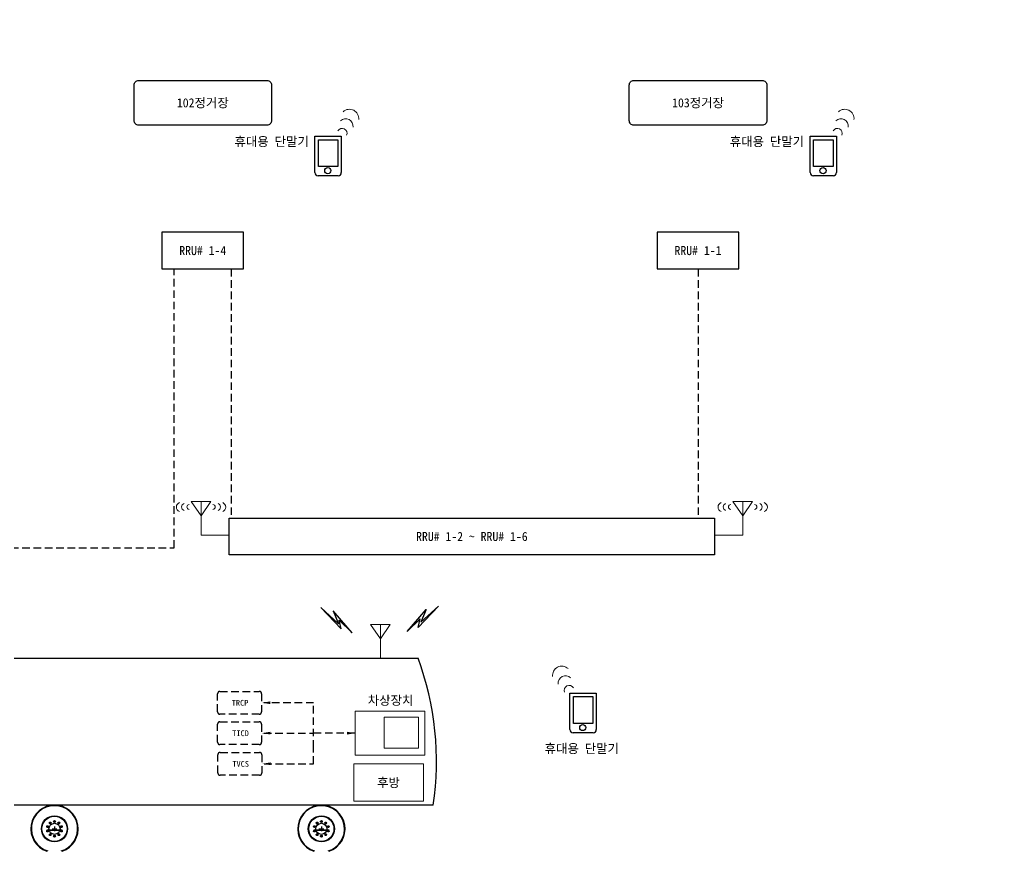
# Model space of a CAD drawing. Header units: millimetres. Extents: x 6936 to 151718, y -102387 to -11312.
# Drawn here: x 86482 to 151686, y -102387 to -47481 of the extents above; entities that cross this region are included whole.
import ezdxf
from ezdxf.enums import TextEntityAlignment as Align

# ---------------------------------------------------------------- set-up
doc = ezdxf.new("R2010")
doc.units = ezdxf.units.MM
doc.linetypes.add('DASHED', pattern=[0.75, 0.5, -0.25])
for name, color, linetype in [('TN-LINE', 7, 'Continuous'), ('TN-SYMB', 5, 'Continuous'), ('TN-TEXT', 3, 'Continuous')]:
    doc.layers.add(name, color=color, linetype=linetype)
doc.layers.add('TN-LINE1', color=1, linetype='Continuous', lineweight=9)
doc.styles.add('STYLE1', font='GulimChe.ttf')

msp = doc.modelspace()

# ---------------------------------------------------------------- linework, layer by layer
at = {"layer": 'TN-LINE', "const_width": 1}
for points in [[(13954, -47482), (151686, -47482), (151686, -67434), (13954, -67434)], [(151686, -90523), (151686, -90523), (151686, -102370), (13954, -102370), (13954, -71225), (151686, -71225)]]:
    msp.add_lwpolyline(points, close=True, dxfattribs=at)
at = {"layer": 'TN-LINE', "linetype": 'DASHED', "ltscale": 1000}
for points in [[(67143, -82349), (96684, -82349), (96684, -63928)], [(100451, -63928), (100451, -80394)], [(131269, -63928), (131269, -80394)], [(105884, -95544), (105884, -92581), (102608, -92581)], [(102608, -94588), (105884, -94588)], [(108638, -94588), (105884, -94588)], [(102624, -96610), (105884, -96610), (105884, -95544)]]:
    msp.add_lwpolyline(points, dxfattribs=at)
for points in [[(99697, -91831), (102298, -91831, -0.414214), (102451, -91985), (102451, -93185, -0.414214), (102298, -93339), (99697, -93339, -0.414214), (99544, -93185), (99544, -91985, -0.414214)], [(99697, -93839), (102298, -93839, -0.414214), (102451, -93992), (102451, -95193, -0.414214), (102298, -95346), (99697, -95346, -0.414214), (99544, -95193), (99544, -93992, -0.414214)], [(99713, -95861), (102314, -95861, -0.414214), (102467, -96015), (102467, -97215, -0.414214), (102314, -97369), (99713, -97369, -0.414214), (99559, -97215), (99559, -96015, -0.414214)]]:
    msp.add_lwpolyline(points, format="xyb", close=True, dxfattribs=at)
for points in [[(103028, -92671), (102488, -92581), (103028, -92491)], [(103028, -94678), (102488, -94588), (103028, -94498)], [(108098, -94678), (108638, -94588), (108098, -94498)], [(103044, -96700), (102504, -96610), (103044, -96520)]]:
    msp.add_solid(points, dxfattribs=at)
at = {"layer": 'TN-LINE1'}
for p, q in [((98455, -79282), (97805, -79282)), ((97805, -79282), (98455, -80240)), ((98455, -81509), (98455, -79282)), ((98455, -79282), (99104, -79282)), ((99104, -79282), (98455, -80240)), ((134216, -79282), (133567, -79282)), ((133567, -79282), (134216, -80240)), ((134216, -81509), (134216, -79282)), ((134216, -79282), (134866, -79282)), ((134866, -79282), (134216, -80240)), ((100308, -81509), (98455, -81509)), ((132363, -81509), (134216, -81509)), ((110292, -87407), (109643, -87407)), ((109643, -87407), (110292, -88366)), ((110292, -89634), (110292, -87407)), ((110292, -87407), (110942, -87407)), ((110942, -87407), (110292, -88366))]:
    msp.add_line(p, q, dxfattribs=at)
for points in [[(108863, -54074, 0.695131), (107837, -53554, 2.558471)], [(141564, -54074, 0.695131), (140538, -53554, 2.558471)], [(108491, -54570, 0.695131), (107670, -54154, 2.558471)], [(141192, -54570, 0.695131), (140371, -54154, 2.558471)], [(108068, -55109, 0.922674), (107486, -54814, 2.558471)], [(140769, -55109, 0.922674), (140187, -54814, 2.558471)], [(97026, -79369, 0.695131), (97026, -79944, 2.558471)], [(97331, -79422, 0.695131), (97331, -79882, 2.558471)], [(97667, -79489, 0.922674), (97667, -79816, 2.558471)], [(99242, -79489, -0.922674), (99242, -79816, -2.558471)], [(99578, -79422, -0.695131), (99578, -79882, -2.558471)], [(99883, -79369, -0.695131), (99883, -79944, -2.558471)], [(132788, -79369, 0.695131), (132788, -79944, 2.558471)], [(133093, -79422, 0.695131), (133093, -79882, 2.558471)], [(133429, -79489, 0.922674), (133429, -79816, 2.558471)], [(135004, -79489, -0.922674), (135004, -79816, -2.558471)], [(135340, -79422, -0.695131), (135340, -79882, -2.558471)], [(135645, -79369, -0.695131), (135645, -79944, -2.558471)], [(121663, -90849, -0.695131), (122689, -90329, -2.558471)], [(122035, -91345, -0.695131), (122856, -90929, -2.558471)], [(122458, -91884, -0.922674), (123041, -91589, -2.558471)]]:
    msp.add_lwpolyline(points, format="xyb", dxfattribs=at)
for points in [[(108638, -93126), (113233, -93126), (113233, -96050), (108638, -96050)], [(112802, -93537), (110550, -93537), (110550, -95578), (112802, -95578)], [(108543, -96616), (113143, -96616), (113143, -99086), (108543, -99086)]]:
    msp.add_lwpolyline(points, close=True, dxfattribs=at)
at = {"layer": 'TN-SYMB'}
for p, q in [((105976, -55177), (107716, -55177)), ((105976, -57576), (105976, -55177)), ((106201, -55402), (107491, -55402)), ((106201, -57180), (106201, -55402)), ((107491, -55402), (107491, -57180)), ((107716, -55177), (107716, -57576)), ((138677, -55177), (140417, -55177)), ((138677, -57576), (138677, -55177)), ((138902, -55402), (140192, -55402)), ((138902, -57180), (138902, -55402)), ((140192, -55402), (140192, -57180)), ((140417, -55177), (140417, -57576)), ((107491, -57180), (106201, -57180)), ((140192, -57180), (138902, -57180)), ((107506, -57786), (106186, -57786)), ((140207, -57786), (138887, -57786)), ((107521, -87359), (106355, -86299)), ((106355, -86299), (107701, -87704)), ((108425, -87960), (107186, -86517)), ((107186, -86517), (107521, -87359)), ((112068, -87870), (113307, -86427)), ((114137, -86209), (112792, -87614)), ((112971, -87269), (114137, -86209)), ((113307, -86427), (112971, -87269)), ((107701, -87704), (107574, -87138)), ((107574, -87138), (108425, -87960)), ((112919, -87048), (112068, -87870)), ((112792, -87614), (112919, -87048)), ((83640, -89634), (112779, -89634)), ((122810, -91951), (124550, -91951)), ((122810, -94351), (122810, -91951)), ((123035, -92176), (124325, -92176)), ((123035, -93955), (123035, -92176)), ((124325, -92176), (124325, -93955)), ((124550, -91951), (124550, -94351)), ((124325, -93955), (123035, -93955)), ((124340, -94561), (123020, -94561)), ((112779, -99344), (83640, -99344)), ((88727, -100396), (88777, -100367)), ((88727, -100454), (88727, -100396)), ((88777, -100367), (88827, -100396)), ((88827, -100396), (88827, -100454)), ((106349, -100396), (106399, -100367)), ((106349, -100454), (106349, -100396)), ((106399, -100367), (106449, -100396)), ((106449, -100396), (106449, -100454)), ((88264, -100740), (88306, -100702)), ((88276, -100797), (88264, -100740)), ((88264, -101074), (88276, -101018)), ((89280, -101002), (88274, -101002)), ((89280, -101002), (88274, -101002)), ((88330, -100814), (88276, -100797)), ((88276, -101018), (88330, -101000)), ((88306, -100702), (88361, -100720)), ((88373, -100776), (88330, -100814)), ((88330, -101000), (88373, -101038)), ((88331, -100985), (89223, -100985)), ((88331, -100985), (89223, -100985)), ((88361, -100720), (88373, -100776)), ((88373, -101038), (88361, -101095)), ((88436, -100523), (88460, -100470)), ((88470, -100570), (88436, -100523)), ((88460, -100470), (88517, -100464)), ((88527, -100564), (88470, -100570)), ((88517, -100464), (88551, -100511)), ((88551, -100511), (88527, -100564)), ((88613, -100907), (88935, -100907)), ((88613, -100907), (88935, -100907)), ((88613, -100907), (88935, -100907)), ((88777, -100483), (88727, -100454)), ((88774, -100749), (88774, -101066)), ((88774, -100749), (88774, -101066)), ((88774, -100749), (88774, -101066)), ((88827, -100454), (88777, -100483)), ((89003, -100511), (89037, -100464)), ((89027, -100564), (89003, -100511)), ((89084, -100570), (89027, -100564)), ((89037, -100464), (89094, -100470)), ((89118, -100523), (89084, -100570)), ((89094, -100470), (89118, -100523)), ((89181, -100776), (89193, -100720)), ((89224, -100814), (89181, -100776)), ((89181, -101038), (89224, -101000)), ((89193, -101095), (89181, -101038)), ((89193, -100720), (89247, -100702)), ((89278, -100797), (89224, -100814)), ((89224, -101000), (89278, -101018)), ((89247, -100702), (89290, -100740)), ((89290, -100740), (89278, -100797)), ((89278, -101018), (89290, -101074)), ((105886, -100740), (105929, -100702)), ((105898, -100797), (105886, -100740)), ((105886, -101074), (105898, -101018)), ((106902, -101002), (105896, -101002)), ((106902, -101002), (105896, -101002)), ((105953, -100814), (105898, -100797)), ((105898, -101018), (105953, -101000)), ((105929, -100702), (105984, -100720)), ((105996, -100776), (105953, -100814)), ((105953, -100985), (106845, -100985)), ((105953, -100985), (106845, -100985)), ((105953, -101000), (105996, -101038)), ((105984, -100720), (105996, -100776)), ((105996, -101038), (105984, -101095)), ((106059, -100523), (106082, -100470)), ((106092, -100570), (106059, -100523)), ((106082, -100470), (106139, -100464)), ((106150, -100564), (106092, -100570)), ((106139, -100464), (106173, -100511)), ((106173, -100511), (106150, -100564)), ((106235, -100907), (106557, -100907)), ((106235, -100907), (106557, -100907)), ((106235, -100907), (106557, -100907)), ((106399, -100483), (106349, -100454)), ((106396, -100749), (106396, -101066)), ((106396, -100749), (106396, -101066)), ((106396, -100749), (106396, -101066)), ((106449, -100454), (106399, -100483)), ((106625, -100511), (106659, -100464)), ((106649, -100564), (106625, -100511)), ((106706, -100570), (106649, -100564)), ((106659, -100464), (106717, -100470)), ((106740, -100523), (106706, -100570)), ((106717, -100470), (106740, -100523)), ((106803, -100776), (106815, -100720)), ((106846, -100814), (106803, -100776)), ((106803, -101038), (106846, -101000)), ((106815, -101095), (106803, -101038)), ((106815, -100720), (106870, -100702)), ((106901, -100797), (106846, -100814)), ((106846, -101000), (106901, -101018)), ((106870, -100702), (106913, -100740)), ((106913, -100740), (106901, -100797)), ((106901, -101018), (106913, -101074)), ((88306, -101112), (88264, -101074)), ((88361, -101095), (88306, -101112)), ((88436, -101291), (88470, -101245)), ((88460, -101344), (88436, -101291)), ((88517, -101350), (88460, -101344)), ((88470, -101245), (88527, -101251)), ((88551, -101303), (88517, -101350)), ((88527, -101251), (88551, -101303)), ((88727, -101360), (88777, -101332)), ((88727, -101418), (88727, -101360)), ((88777, -101447), (88727, -101418)), ((88777, -101332), (88827, -101360)), ((88827, -101418), (88777, -101447)), ((88827, -101360), (88827, -101418)), ((89003, -101303), (89027, -101251)), ((89037, -101350), (89003, -101303)), ((89027, -101251), (89084, -101245)), ((89094, -101344), (89037, -101350)), ((89084, -101245), (89118, -101291)), ((89118, -101291), (89094, -101344)), ((89247, -101112), (89193, -101095)), ((89290, -101074), (89247, -101112)), ((105929, -101112), (105886, -101074)), ((105984, -101095), (105929, -101112)), ((106059, -101291), (106092, -101245)), ((106082, -101344), (106059, -101291)), ((106139, -101350), (106082, -101344)), ((106092, -101245), (106150, -101251)), ((106173, -101303), (106139, -101350)), ((106150, -101251), (106173, -101303)), ((106349, -101360), (106399, -101332)), ((106349, -101418), (106349, -101360)), ((106399, -101447), (106349, -101418)), ((106399, -101332), (106449, -101360)), ((106449, -101418), (106399, -101447)), ((106449, -101360), (106449, -101418)), ((106625, -101303), (106649, -101251)), ((106659, -101350), (106625, -101303)), ((106649, -101251), (106706, -101245)), ((106717, -101344), (106659, -101350)), ((106706, -101245), (106740, -101291)), ((106740, -101291), (106717, -101344)), ((106870, -101112), (106815, -101095)), ((106913, -101074), (106870, -101112))]:
    msp.add_line(p, q, dxfattribs=at)
for points in [[(94328, -51493), (102807, -51493, -0.414214), (103107, -51793), (103107, -54138, -0.414214), (102807, -54438), (94328, -54438, -0.414214), (94028, -54138), (94028, -51793, -0.414214)], [(127029, -51493), (135509, -51493, -0.414214), (135809, -51793), (135809, -54138, -0.414214), (135509, -54438), (127029, -54438, -0.414214), (126729, -54138), (126729, -51793, -0.414214)]]:
    msp.add_lwpolyline(points, format="xyb", close=True, dxfattribs=at)
for points in [[(101264, -61512), (95872, -61512), (95872, -63928), (101264, -63928)], [(133965, -61512), (128573, -61512), (128573, -63928), (133965, -63928)], [(100308, -80394), (132363, -80394), (132363, -82810), (100308, -82810)]]:
    msp.add_lwpolyline(points, close=True, dxfattribs=at)
msp.add_lwpolyline([(113789, -99344), (112779, -99344)], dxfattribs=at)
for centre, radius in [((106823, -57445), 203), ((139525, -57445), 203), ((123658, -94220), 203), ((88777, -100907), 864), ((88777, -100907), 831), ((88777, -100425), 57.6), ((88777, -100425), 49.9), ((88777, -100425), 33.2), ((106399, -100907), 864), ((106399, -100907), 831), ((106399, -100425), 57.6), ((106399, -100425), 49.9), ((106399, -100425), 33.2), ((88318, -100758), 57.6), ((88318, -101056), 57.6), ((88318, -100758), 49.9), ((88318, -101056), 49.9), ((88318, -100758), 33.2), ((88318, -101056), 33.2), ((88777, -100907), 366), ((88494, -100517), 57.6), ((88494, -100517), 49.9), ((88494, -100517), 33.2), ((89060, -100517), 57.6), ((89060, -100517), 49.9), ((89060, -100517), 33.2), ((89235, -100758), 57.6), ((89235, -101056), 57.6), ((89235, -100758), 49.9), ((89235, -101056), 49.9), ((89235, -100758), 33.2), ((89235, -101056), 33.2), ((105941, -100758), 57.6), ((105941, -101056), 57.6), ((105941, -100758), 49.9), ((105941, -101056), 49.9), ((105941, -100758), 33.2), ((105941, -101056), 33.2), ((106399, -100907), 366), ((106116, -100517), 57.6), ((106116, -100517), 49.9), ((106116, -100517), 33.2), ((106683, -100517), 57.6), ((106683, -100517), 49.9), ((106683, -100517), 33.2), ((106858, -100758), 57.6), ((106858, -101056), 57.6), ((106858, -100758), 49.9), ((106858, -101056), 49.9), ((106858, -100758), 33.2), ((106858, -101056), 33.2), ((88494, -101297), 57.6), ((88494, -101297), 49.9), ((88494, -101297), 33.2), ((88777, -101389), 57.6), ((88777, -101389), 49.9), ((88777, -101389), 33.2), ((89060, -101297), 57.6), ((89060, -101297), 49.9), ((89060, -101297), 33.2), ((106116, -101297), 57.6), ((106116, -101297), 49.9), ((106116, -101297), 33.2), ((106399, -101389), 57.6), ((106399, -101389), 49.9), ((106399, -101389), 33.2), ((106683, -101297), 57.6), ((106683, -101297), 49.9), ((106683, -101297), 33.2)]:
    msp.add_circle(centre, radius, dxfattribs=at)
for centre, radius, start, end in [((106186, -57576), 210, 180, 270), ((107506, -57576), 210, 270, 0), ((138887, -57576), 210, 180, 270), ((140207, -57576), 210, 270, 0), ((94260, -96468), 19740, 351.62116, 20.2543), ((123020, -94351), 210, 180, 270), ((124340, -94351), 210, 270, 0), ((88777, -100907), 1563, 288.77167, 251.22833), ((88777, -100907), 1529, 286.95743, 253.04257), ((106399, -100907), 1563, 288.77167, 251.22833), ((106399, -100907), 1529, 286.95743, 253.04257)]:
    msp.add_arc(centre, radius, start, end, dxfattribs=at)

# ---------------------------------------------------------------- texts
at = {"layer": 'TN-TEXT', "color": 7, "style": 'STYLE1'}
for s, height, p in [('102정거장', 600, (98568, -52966)), ('103정거장', 600, (131269, -52966)), ('휴대용 단말기', 600, (103116, -55523)), ('휴대용 단말기', 600, (135817, -55523)), ('RRU# 1-4', 600, (98567, -62720)), ('RRU# 1-1', 600, (131268, -62720)), ('RRU# 1-2 ~ RRU# 1-6', 600, (116335, -81602)), ('TRCP', 384, (101029, -92585)), ('차상장치', 600, (110969, -92421)), ('TICD', 384, (101060, -94593)), ('휴대용 단말기', 600, (123594, -95604)), ('TVCS', 384, (101070, -96615)), ('후방', 600, (110829, -97851))]:
    msp.add_text(s, height=height, dxfattribs=at).set_placement(p, align=Align.MIDDLE_CENTER)

doc.saveas('drawing.dxf')
